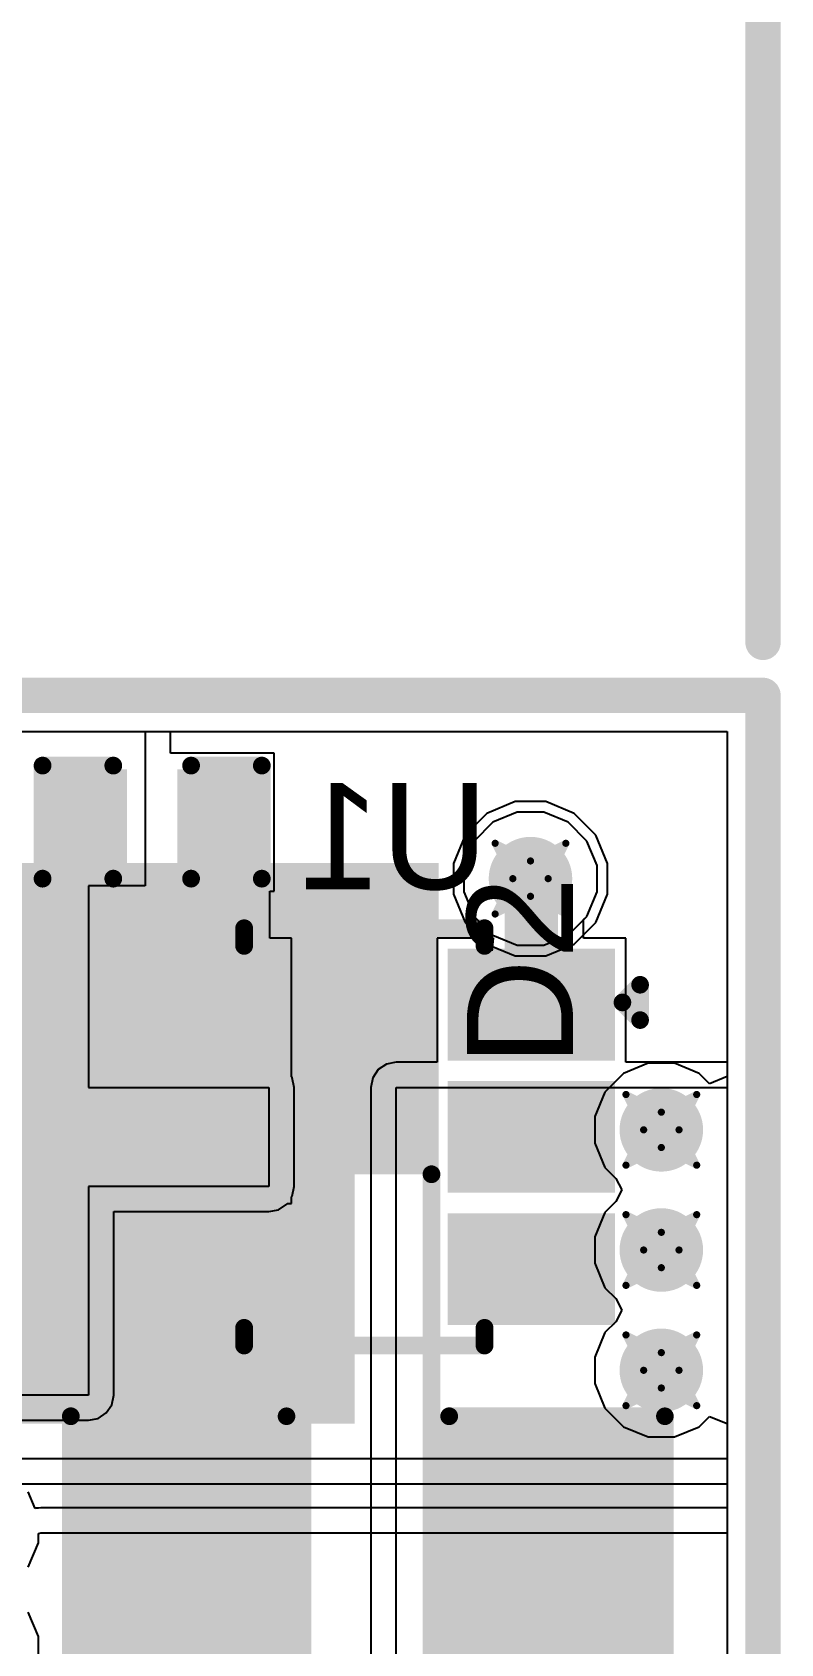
# Model space of a CAD drawing. Header units: inches. Extents: x -6 to 430, y 0 to 90.
# Drawn here: x 39.75 to 45.13, y 43.19 to 54.76 of the extents above; entities that cross this region are included whole.
import ezdxf

# ---------------------------------------------------------------- set-up
doc = ezdxf.new("R2010")
doc.units = ezdxf.units.IN
for name, color, linetype in [('Board_Outline', 56, 'Continuous'), ('Bottom Layer', 5, 'Continuous'), ('Bottom Overlay', 54, 'Continuous'), ('Bottom Paste', 16, 'Continuous'), ('Bottom Solder', 6, 'Continuous'), ('Drill Drawing', 1, 'Continuous'), ('Layer 1', 16, 'Continuous'), ('Layer 2', 76, 'Continuous'), ('Mechanical 1', 6, 'Continuous'), ('Top Layer', 1, 'Continuous'), ('Top Overlay', 2, 'Continuous'), ('Top Paste', 8, 'Continuous'), ('Top Solder', 216, 'Continuous'), ('Via Holes', 16, 'Continuous')]:
    doc.layers.add(name, color=color, linetype=linetype)
doc.styles.add('Arial', font='', dxfattribs={"height": 0.2})
doc.styles.get('Arial').set_extended_font_data('Arial')

msp = doc.modelspace()

# ---------------------------------------------------------------- hatches: boundary and pattern name
at = {"layer": 'Bottom Layer'}
for points in [[(40.37, 49.408), (40.37, 48.773), (39.913, 48.773), (39.913, 49.408)], [(41.31, 49.408), (41.31, 48.773), (40.853, 48.773), (40.853, 49.408)], [(41.435, 47.479), (40.435, 47.479), (40.435, 48.079), (41.435, 48.079)], [(43.835, 47.479), (42.835, 47.479), (42.835, 48.079), (43.835, 48.079)], [(41.435, 46.529), (40.435, 46.529), (40.435, 47.129), (41.435, 47.129)], [(43.835, 46.529), (42.835, 46.529), (42.835, 47.129), (43.835, 47.129)], [(41.435, 45.579), (40.435, 45.579), (40.435, 46.179), (41.435, 46.179)], [(43.835, 45.579), (42.835, 45.579), (42.835, 46.179), (43.835, 46.179)], [(40.129, 44.721), (41.653, 44.721), (41.653, 41.927), (40.129, 41.927)], [(42.669, 44.721), (44.193, 44.721), (44.193, 41.927), (42.669, 41.927)]]:
    msp.add_hatch(color=5, dxfattribs=at).paths.add_polyline_path(points)
h = msp.add_hatch(color=5, dxfattribs=at)
edge = h.paths.add_edge_path()
edge.add_arc((43.329, 48.684), 0.3, 0, 360)
h = msp.add_hatch(color=5, dxfattribs=at)
edge = h.paths.add_edge_path()
edge.add_arc((44.269, 46.88), 0.3, 0, 360)
h = msp.add_hatch(color=5, dxfattribs=at)
edge = h.paths.add_edge_path()
edge.add_arc((44.269, 46.017), 0.3, 0, 360)
h = msp.add_hatch(color=5, dxfattribs=at)
edge = h.paths.add_edge_path()
edge.add_arc((44.269, 45.153), 0.3, 0, 360)
at = {"layer": 'Bottom Paste'}
for points in [[(40.37, 49.408), (40.37, 48.773), (39.913, 48.773), (39.913, 49.408)], [(41.31, 49.408), (41.31, 48.773), (40.853, 48.773), (40.853, 49.408)], [(41.435, 47.479), (40.435, 47.479), (40.435, 48.079), (41.435, 48.079)], [(43.835, 47.479), (42.835, 47.479), (42.835, 48.079), (43.835, 48.079)], [(41.435, 46.529), (40.435, 46.529), (40.435, 47.129), (41.435, 47.129)], [(43.835, 46.529), (42.835, 46.529), (42.835, 47.129), (43.835, 47.129)], [(41.435, 45.579), (40.435, 45.579), (40.435, 46.179), (41.435, 46.179)], [(43.835, 45.579), (42.835, 45.579), (42.835, 46.179), (43.835, 46.179)], [(40.129, 44.721), (41.653, 44.721), (41.653, 41.927), (40.129, 41.927)], [(42.669, 44.721), (44.193, 44.721), (44.193, 41.927), (42.669, 41.927)]]:
    msp.add_hatch(color=16, dxfattribs=at).paths.add_polyline_path(points)
at = {"layer": 'Bottom Solder'}
for points in [[(40.43, 49.468), (40.43, 48.713), (39.853, 48.713), (39.853, 49.468)], [(41.37, 49.468), (41.37, 48.713), (40.793, 48.713), (40.793, 49.468)], [(41.537, 47.378), (40.334, 47.378), (40.334, 48.181), (41.537, 48.181)], [(43.937, 47.378), (42.734, 47.378), (42.734, 48.181), (43.937, 48.181)], [(41.537, 46.428), (40.334, 46.428), (40.334, 47.231), (41.537, 47.231)], [(43.937, 46.428), (42.734, 46.428), (42.734, 47.231), (43.937, 47.231)], [(41.537, 45.478), (40.334, 45.478), (40.334, 46.281), (41.537, 46.281)], [(43.937, 45.478), (42.734, 45.478), (42.734, 46.281), (43.937, 46.281)], [(40.027, 44.823), (41.754, 44.823), (41.754, 41.826), (40.027, 41.826)], [(42.567, 44.823), (44.294, 44.823), (44.294, 41.826), (42.567, 41.826)]]:
    msp.add_hatch(color=6, dxfattribs=at).paths.add_polyline_path(points)
at = {"layer": 'Layer 1'}
h = msp.add_hatch(color=16, dxfattribs=at)
edge = h.paths.add_edge_path()
edge.add_arc((43.329, 48.684), 0.3, 0, 360)
h = msp.add_hatch(color=16, dxfattribs=at)
edge = h.paths.add_edge_path()
edge.add_arc((44.269, 46.88), 0.3, 0, 360)
h = msp.add_hatch(color=16, dxfattribs=at)
edge = h.paths.add_edge_path()
edge.add_arc((44.269, 46.017), 0.3, 0, 360)
h = msp.add_hatch(color=16, dxfattribs=at)
edge = h.paths.add_edge_path()
edge.add_arc((44.269, 45.153), 0.3, 0, 360)
at = {"layer": 'Layer 2'}
h = msp.add_hatch(color=76, dxfattribs=at)
edge = h.paths.add_edge_path()
edge.add_arc((43.329, 48.684), 0.3, 0, 360)
h = msp.add_hatch(color=76, dxfattribs=at)
edge = h.paths.add_edge_path()
edge.add_arc((44.269, 46.88), 0.3, 0, 360)
h = msp.add_hatch(color=76, dxfattribs=at)
edge = h.paths.add_edge_path()
edge.add_arc((44.269, 46.017), 0.3, 0, 360)
h = msp.add_hatch(color=76, dxfattribs=at)
edge = h.paths.add_edge_path()
edge.add_arc((44.269, 45.153), 0.3, 0, 360)
at = {"layer": 'Top Layer'}
h = msp.add_hatch(color=1, dxfattribs=at)
edge = h.paths.add_edge_path()
edge.add_arc((43.329, 48.684), 0.3, 0, 360)
msp.add_hatch(color=1, dxfattribs=at).paths.add_polyline_path([(41.964, 44.871), (39.564, 44.871), (39.564, 47.671), (41.964, 47.671)])
h = msp.add_hatch(color=1, dxfattribs=at)
edge = h.paths.add_edge_path()
edge.add_arc((44.269, 46.88), 0.3, 0, 360)
h = msp.add_hatch(color=1, dxfattribs=at)
edge = h.paths.add_edge_path()
edge.add_arc((44.269, 46.017), 0.3, 0, 360)
h = msp.add_hatch(color=1, dxfattribs=at)
edge = h.paths.add_edge_path()
edge.add_arc((44.269, 45.153), 0.3, 0, 360)
at = {"layer": 'Top Overlay'}
for points in [[(42.415, 47.704), (42.415, 48.797), (39.418, 48.797), (39.418, 47.704)], [(42.669, 46.561), (42.669, 48.797), (42.008, 48.797), (42.008, 46.561)]]:
    msp.add_hatch(color=2, dxfattribs=at).paths.add_polyline_path(points)
at = {"layer": 'Top Paste'}
msp.add_hatch(color=8, dxfattribs=at).paths.add_polyline_path([(41.964, 44.871), (39.564, 44.871), (39.564, 47.671), (41.964, 47.671)])
at = {"layer": 'Top Solder'}
msp.add_hatch(color=216, dxfattribs=at).paths.add_polyline_path([(42.065, 44.769), (39.462, 44.769), (39.462, 47.772), (42.065, 47.772)])
at = {"layer": 'Via Holes'}
h = msp.add_hatch(color=7, dxfattribs=at)
edge = h.paths.add_edge_path()
edge.add_arc((43.329, 48.684), 0.15, 0, 360)
h = msp.add_hatch(color=7, dxfattribs=at)
edge = h.paths.add_edge_path()
edge.add_arc((44.269, 46.88), 0.15, 0, 360)
h = msp.add_hatch(color=7, dxfattribs=at)
edge = h.paths.add_edge_path()
edge.add_arc((44.269, 46.017), 0.15, 0, 360)
h = msp.add_hatch(color=7, dxfattribs=at)
edge = h.paths.add_edge_path()
edge.add_arc((44.269, 45.153), 0.15, 0, 360)

# ---------------------------------------------------------------- linework, layer by layer
at = {"layer": 'Board_Outline'}
for points in [[(0, 50, 0.254, 0.254, 0), (45, 50, 0.254, 0.254, 0)], [(45, 0, 0.254, 0.254, 0), (45, 50, 0.254, 0.254, 0)]]:
    msp.add_lwpolyline(points, format="xyseb", dxfattribs=at)
msp.add_lwpolyline([(44.936, 50, 0.127, 0.127, 1), (45.063, 50, 0.127, 0.127, 1)], format="xyseb", close=True, dxfattribs=at)
msp.add_lwpolyline([(44.936, 50, 0.127, 0.127, 1), (45.063, 50, 0.127, 0.127, 1)], format="xyseb", close=True, dxfattribs=at)
at = {"layer": 'Bottom Layer'}
for p, q in [((38.046, 49.741), (40.561, 49.741)), ((40.561, 49.741), (40.561, 48.633)), ((40.742, 49.585), (40.742, 49.741)), ((40.742, 49.741), (44.741, 49.741)), ((44.741, 49.741), (44.741, 47.366)), ((41.488, 49.585), (40.742, 49.585)), ((41.488, 48.595), (41.488, 49.585)), ((43.059, 49.089), (42.924, 48.954)), ((43.234, 49.161), (43.059, 49.089)), ((43.424, 49.161), (43.234, 49.161)), ((43.6, 49.089), (43.424, 49.161)), ((43.734, 48.954), (43.6, 49.089)), ((42.924, 48.954), (42.851, 48.779)), ((43.807, 48.779), (43.734, 48.954)), ((42.851, 48.779), (42.851, 48.589)), ((43.807, 48.589), (43.807, 48.779)), ((40.561, 48.633), (40.154, 48.633)), ((40.154, 48.633), (40.154, 47.185)), ((41.457, 48.257), (41.457, 48.595)), ((41.457, 48.595), (41.488, 48.595)), ((42.851, 48.589), (42.924, 48.413)), ((43.734, 48.413), (43.807, 48.589)), ((42.924, 48.413), (42.953, 48.384)), ((42.953, 48.384), (42.943, 48.257)), ((43.711, 48.39), (43.734, 48.413)), ((43.711, 48.257), (43.711, 48.39)), ((41.613, 48.257), (41.457, 48.257)), ((41.613, 47.26), (41.613, 48.257)), ((42.943, 48.257), (42.658, 48.257)), ((42.658, 48.257), (42.658, 47.366)), ((44.013, 48.257), (43.711, 48.257)), ((44.013, 47.366), (44.013, 48.257)), ((42.295, 47.352), (42.236, 47.313)), ((42.364, 47.366), (42.295, 47.352)), ((42.658, 47.366), (42.364, 47.366)), ((44.741, 47.366), (44.013, 47.366)), ((41.617, 47.254), (41.613, 47.26)), ((41.631, 47.185), (41.617, 47.254)), ((42.197, 47.254), (42.183, 47.185)), ((42.236, 47.313), (42.197, 47.254)), ((40.154, 47.185), (41.45, 47.185)), ((41.45, 47.185), (41.45, 46.474)), ((41.631, 46.474), (41.631, 47.185)), ((42.183, 47.185), (42.183, 41.775)), ((42.364, 41.775), (42.364, 47.185)), ((42.364, 47.185), (44.741, 47.185)), ((44.741, 47.185), (44.741, 41.775)), ((41.45, 46.474), (40.154, 46.474)), ((40.154, 46.474), (40.154, 44.975)), ((41.617, 46.404), (41.631, 46.474)), ((41.45, 46.293), (41.519, 46.306)), ((41.519, 46.306), (41.578, 46.346)), ((41.578, 46.346), (41.582, 46.352)), ((41.582, 46.352), (41.613, 46.352)), ((41.613, 46.399), (41.617, 46.404)), ((41.613, 46.352), (41.613, 46.399)), ((40.335, 44.975), (40.335, 46.293)), ((40.335, 46.293), (41.45, 46.293)), ((40.154, 44.975), (38.046, 44.975)), ((40.322, 44.906), (40.335, 44.975)), ((38.046, 44.794), (40.154, 44.794)), ((40.154, 44.794), (40.224, 44.808)), ((40.224, 44.808), (40.282, 44.847)), ((40.282, 44.847), (40.322, 44.906))]:
    msp.add_line(p, q, dxfattribs=at)
for points in [[(41.081, 47.779, 0.381, 0.381, 0), (41.081, 49.09, 0.381, 0.381, 0)], [(43.329, 48.684, 0.381, 0.381, 0), (43.335, 48.684, 0.381, 0.381, 0)], [(43.335, 47.779, 0.381, 0.381, 0), (43.335, 48.684, 0.381, 0.381, 0)], [(40.935, 47.779, 0.381, 0.381, 0), (41.081, 47.779, 0.381, 0.381, 0)]]:
    msp.add_lwpolyline(points, format="xyseb", dxfattribs=at)
for points in [[(40.986, 49.09, 0.191, 0.191, 1), (41.177, 49.09, 0.191, 0.191, 1)], [(43.234, 48.684, 0.191, 0.191, 1), (43.424, 48.684, 0.191, 0.191, 1)], [(43.24, 48.684, 0.191, 0.191, 1), (43.431, 48.684, 0.191, 0.191, 1)], [(43.24, 48.684, 0.191, 0.191, 1), (43.431, 48.684, 0.191, 0.191, 1)], [(40.84, 47.779, 0.191, 0.191, 1), (41.031, 47.779, 0.191, 0.191, 1)], [(40.986, 47.779, 0.191, 0.191, 1), (41.177, 47.779, 0.191, 0.191, 1)], [(40.986, 47.779, 0.191, 0.191, 1), (41.177, 47.779, 0.191, 0.191, 1)], [(43.24, 47.779, 0.191, 0.191, 1), (43.431, 47.779, 0.191, 0.191, 1)]]:
    msp.add_lwpolyline(points, format="xyseb", close=True, dxfattribs=at)
at = {"layer": 'Bottom Overlay'}
for points in [[(39.824, 49.496, 0.127, 0.127, 0), (40.332, 49.496, 0.127, 0.127, 0)], [(39.824, 48.684, 0.127, 0.127, 0), (39.824, 49.496, 0.127, 0.127, 0)], [(40.891, 49.496, 0.127, 0.127, 0), (41.399, 49.496, 0.127, 0.127, 0)], [(41.399, 48.684, 0.127, 0.127, 0), (41.399, 49.496, 0.127, 0.127, 0)], [(39.824, 48.684, 0.127, 0.127, 0), (40.332, 48.684, 0.127, 0.127, 0)], [(40.891, 48.684, 0.127, 0.127, 0), (41.399, 48.684, 0.127, 0.127, 0)], [(41.272, 48.328, 0.127, 0.127, 0), (42.999, 48.328, 0.127, 0.127, 0)], [(41.272, 48.201, 0.127, 0.127, 0), (41.272, 48.328, 0.127, 0.127, 0)], [(42.999, 48.201, 0.127, 0.127, 0), (42.999, 48.328, 0.127, 0.127, 0)], [(43.99, 47.795, 0.127, 0.127, 0), (44.117, 47.922, 0.127, 0.127, 0)], [(44.117, 47.668, 0.127, 0.127, 0), (44.117, 47.922, 0.127, 0.127, 0)], [(43.99, 47.795, 0.127, 0.127, 0), (44.117, 47.668, 0.127, 0.127, 0)], [(41.272, 45.331, 0.127, 0.127, 0), (41.272, 45.458, 0.127, 0.127, 0)], [(42.999, 45.331, 0.127, 0.127, 0), (42.999, 45.458, 0.127, 0.127, 0)], [(41.272, 45.331, 0.127, 0.127, 0), (42.999, 45.331, 0.127, 0.127, 0)], [(40.027, 41.826, 0.127, 0.127, 0), (40.027, 44.823, 0.127, 0.127, 0)], [(40.027, 44.823, 0.127, 0.127, 0), (41.577, 44.823, 0.127, 0.127, 0)], [(42.745, 44.823, 0.127, 0.127, 0), (44.294, 44.823, 0.127, 0.127, 0)], [(44.294, 41.826, 0.127, 0.127, 0), (44.294, 44.823, 0.127, 0.127, 0)]]:
    msp.add_lwpolyline(points, format="xyseb", dxfattribs=at)
for points in [[(39.792, 49.496, 0.0635, 0.0635, 1), (39.856, 49.496, 0.0635, 0.0635, 1)], [(39.792, 49.496, 0.0635, 0.0635, 1), (39.856, 49.496, 0.0635, 0.0635, 1)], [(40.3, 49.496, 0.0635, 0.0635, 1), (40.364, 49.496, 0.0635, 0.0635, 1)], [(40.859, 49.496, 0.0635, 0.0635, 1), (40.923, 49.496, 0.0635, 0.0635, 1)], [(41.367, 49.496, 0.0635, 0.0635, 1), (41.431, 49.496, 0.0635, 0.0635, 1)], [(41.367, 49.496, 0.0635, 0.0635, 1), (41.431, 49.496, 0.0635, 0.0635, 1)], [(39.792, 48.684, 0.0635, 0.0635, 1), (39.856, 48.684, 0.0635, 0.0635, 1)], [(39.792, 48.684, 0.0635, 0.0635, 1), (39.856, 48.684, 0.0635, 0.0635, 1)], [(40.3, 48.684, 0.0635, 0.0635, 1), (40.364, 48.684, 0.0635, 0.0635, 1)], [(40.859, 48.684, 0.0635, 0.0635, 1), (40.923, 48.684, 0.0635, 0.0635, 1)], [(41.367, 48.684, 0.0635, 0.0635, 1), (41.431, 48.684, 0.0635, 0.0635, 1)], [(41.367, 48.684, 0.0635, 0.0635, 1), (41.431, 48.684, 0.0635, 0.0635, 1)], [(41.24, 48.328, 0.0635, 0.0635, 1), (41.304, 48.328, 0.0635, 0.0635, 1)], [(41.24, 48.328, 0.0635, 0.0635, 1), (41.304, 48.328, 0.0635, 0.0635, 1)], [(42.967, 48.328, 0.0635, 0.0635, 1), (43.031, 48.328, 0.0635, 0.0635, 1)], [(42.967, 48.328, 0.0635, 0.0635, 1), (43.031, 48.328, 0.0635, 0.0635, 1)], [(41.24, 48.201, 0.0635, 0.0635, 1), (41.304, 48.201, 0.0635, 0.0635, 1)], [(42.967, 48.201, 0.0635, 0.0635, 1), (43.031, 48.201, 0.0635, 0.0635, 1)], [(44.085, 47.922, 0.0635, 0.0635, 1), (44.148, 47.922, 0.0635, 0.0635, 1)], [(44.085, 47.922, 0.0635, 0.0635, 1), (44.148, 47.922, 0.0635, 0.0635, 1)], [(43.958, 47.795, 0.0635, 0.0635, 1), (44.021, 47.795, 0.0635, 0.0635, 1)], [(43.958, 47.795, 0.0635, 0.0635, 1), (44.021, 47.795, 0.0635, 0.0635, 1)], [(44.085, 47.668, 0.0635, 0.0635, 1), (44.148, 47.668, 0.0635, 0.0635, 1)], [(44.085, 47.668, 0.0635, 0.0635, 1), (44.148, 47.668, 0.0635, 0.0635, 1)], [(41.24, 45.458, 0.0635, 0.0635, 1), (41.304, 45.458, 0.0635, 0.0635, 1)], [(42.967, 45.458, 0.0635, 0.0635, 1), (43.031, 45.458, 0.0635, 0.0635, 1)], [(41.24, 45.331, 0.0635, 0.0635, 1), (41.304, 45.331, 0.0635, 0.0635, 1)], [(41.24, 45.331, 0.0635, 0.0635, 1), (41.304, 45.331, 0.0635, 0.0635, 1)], [(42.967, 45.331, 0.0635, 0.0635, 1), (43.031, 45.331, 0.0635, 0.0635, 1)], [(42.967, 45.331, 0.0635, 0.0635, 1), (43.031, 45.331, 0.0635, 0.0635, 1)], [(39.995, 44.823, 0.0635, 0.0635, 1), (40.059, 44.823, 0.0635, 0.0635, 1)], [(39.995, 44.823, 0.0635, 0.0635, 1), (40.059, 44.823, 0.0635, 0.0635, 1)], [(41.545, 44.823, 0.0635, 0.0635, 1), (41.608, 44.823, 0.0635, 0.0635, 1)], [(42.713, 44.823, 0.0635, 0.0635, 1), (42.777, 44.823, 0.0635, 0.0635, 1)], [(44.263, 44.823, 0.0635, 0.0635, 1), (44.326, 44.823, 0.0635, 0.0635, 1)], [(44.263, 44.823, 0.0635, 0.0635, 1), (44.326, 44.823, 0.0635, 0.0635, 1)]]:
    msp.add_lwpolyline(points, format="xyseb", close=True, dxfattribs=at)
at = {"layer": 'Drill Drawing'}
for points in [[(43.075, 48.938, 0.0508, 0.0508, 0), (43.329, 48.811, 0.0508, 0.0508, 0)], [(43.075, 48.938, 0.0508, 0.0508, 0), (43.202, 48.684, 0.0508, 0.0508, 0)], [(43.329, 48.811, 0.0508, 0.0508, 0), (43.583, 48.938, 0.0508, 0.0508, 0)], [(43.456, 48.684, 0.0508, 0.0508, 0), (43.583, 48.938, 0.0508, 0.0508, 0)], [(43.075, 48.43, 0.0508, 0.0508, 0), (43.202, 48.684, 0.0508, 0.0508, 0)], [(43.456, 48.684, 0.0508, 0.0508, 0), (43.583, 48.43, 0.0508, 0.0508, 0)], [(43.075, 48.43, 0.0508, 0.0508, 0), (43.329, 48.557, 0.0508, 0.0508, 0)], [(43.329, 48.557, 0.0508, 0.0508, 0), (43.583, 48.43, 0.0508, 0.0508, 0)], [(44.015, 47.134, 0.0508, 0.0508, 0), (44.269, 47.007, 0.0508, 0.0508, 0)], [(44.015, 47.134, 0.0508, 0.0508, 0), (44.142, 46.88, 0.0508, 0.0508, 0)], [(44.269, 47.007, 0.0508, 0.0508, 0), (44.523, 47.134, 0.0508, 0.0508, 0)], [(44.396, 46.88, 0.0508, 0.0508, 0), (44.523, 47.134, 0.0508, 0.0508, 0)], [(44.015, 46.626, 0.0508, 0.0508, 0), (44.142, 46.88, 0.0508, 0.0508, 0)], [(44.396, 46.88, 0.0508, 0.0508, 0), (44.523, 46.626, 0.0508, 0.0508, 0)], [(44.015, 46.626, 0.0508, 0.0508, 0), (44.269, 46.753, 0.0508, 0.0508, 0)], [(44.269, 46.753, 0.0508, 0.0508, 0), (44.523, 46.626, 0.0508, 0.0508, 0)], [(44.015, 46.271, 0.0508, 0.0508, 0), (44.269, 46.144, 0.0508, 0.0508, 0)], [(44.015, 46.271, 0.0508, 0.0508, 0), (44.142, 46.017, 0.0508, 0.0508, 0)], [(44.269, 46.144, 0.0508, 0.0508, 0), (44.523, 46.271, 0.0508, 0.0508, 0)], [(44.396, 46.017, 0.0508, 0.0508, 0), (44.523, 46.271, 0.0508, 0.0508, 0)], [(44.015, 45.763, 0.0508, 0.0508, 0), (44.142, 46.017, 0.0508, 0.0508, 0)], [(44.396, 46.017, 0.0508, 0.0508, 0), (44.523, 45.763, 0.0508, 0.0508, 0)], [(44.015, 45.763, 0.0508, 0.0508, 0), (44.269, 45.89, 0.0508, 0.0508, 0)], [(44.269, 45.89, 0.0508, 0.0508, 0), (44.523, 45.763, 0.0508, 0.0508, 0)], [(44.015, 45.407, 0.0508, 0.0508, 0), (44.269, 45.28, 0.0508, 0.0508, 0)], [(44.015, 45.407, 0.0508, 0.0508, 0), (44.142, 45.153, 0.0508, 0.0508, 0)], [(44.269, 45.28, 0.0508, 0.0508, 0), (44.523, 45.407, 0.0508, 0.0508, 0)], [(44.396, 45.153, 0.0508, 0.0508, 0), (44.523, 45.407, 0.0508, 0.0508, 0)], [(44.015, 44.899, 0.0508, 0.0508, 0), (44.142, 45.153, 0.0508, 0.0508, 0)], [(44.396, 45.153, 0.0508, 0.0508, 0), (44.523, 44.899, 0.0508, 0.0508, 0)], [(44.015, 44.899, 0.0508, 0.0508, 0), (44.269, 45.026, 0.0508, 0.0508, 0)], [(44.269, 45.026, 0.0508, 0.0508, 0), (44.523, 44.899, 0.0508, 0.0508, 0)]]:
    msp.add_lwpolyline(points, format="xyseb", dxfattribs=at)
for points in [[(43.062, 48.938, 0.0254, 0.0254, 1), (43.088, 48.938, 0.0254, 0.0254, 1)], [(43.062, 48.938, 0.0254, 0.0254, 1), (43.088, 48.938, 0.0254, 0.0254, 1)], [(43.57, 48.938, 0.0254, 0.0254, 1), (43.596, 48.938, 0.0254, 0.0254, 1)], [(43.57, 48.938, 0.0254, 0.0254, 1), (43.596, 48.938, 0.0254, 0.0254, 1)], [(43.316, 48.811, 0.0254, 0.0254, 1), (43.342, 48.811, 0.0254, 0.0254, 1)], [(43.316, 48.811, 0.0254, 0.0254, 1), (43.342, 48.811, 0.0254, 0.0254, 1)], [(43.189, 48.684, 0.0254, 0.0254, 1), (43.215, 48.684, 0.0254, 0.0254, 1)], [(43.189, 48.684, 0.0254, 0.0254, 1), (43.215, 48.684, 0.0254, 0.0254, 1)], [(43.443, 48.684, 0.0254, 0.0254, 1), (43.469, 48.684, 0.0254, 0.0254, 1)], [(43.443, 48.684, 0.0254, 0.0254, 1), (43.469, 48.684, 0.0254, 0.0254, 1)], [(43.316, 48.557, 0.0254, 0.0254, 1), (43.342, 48.557, 0.0254, 0.0254, 1)], [(43.316, 48.557, 0.0254, 0.0254, 1), (43.342, 48.557, 0.0254, 0.0254, 1)], [(43.062, 48.43, 0.0254, 0.0254, 1), (43.088, 48.43, 0.0254, 0.0254, 1)], [(43.062, 48.43, 0.0254, 0.0254, 1), (43.088, 48.43, 0.0254, 0.0254, 1)], [(43.57, 48.43, 0.0254, 0.0254, 1), (43.596, 48.43, 0.0254, 0.0254, 1)], [(43.57, 48.43, 0.0254, 0.0254, 1), (43.596, 48.43, 0.0254, 0.0254, 1)], [(44.002, 47.134, 0.0254, 0.0254, 1), (44.028, 47.134, 0.0254, 0.0254, 1)], [(44.002, 47.134, 0.0254, 0.0254, 1), (44.028, 47.134, 0.0254, 0.0254, 1)], [(44.51, 47.134, 0.0254, 0.0254, 1), (44.536, 47.134, 0.0254, 0.0254, 1)], [(44.51, 47.134, 0.0254, 0.0254, 1), (44.536, 47.134, 0.0254, 0.0254, 1)], [(44.256, 47.007, 0.0254, 0.0254, 1), (44.282, 47.007, 0.0254, 0.0254, 1)], [(44.256, 47.007, 0.0254, 0.0254, 1), (44.282, 47.007, 0.0254, 0.0254, 1)], [(44.129, 46.88, 0.0254, 0.0254, 1), (44.155, 46.88, 0.0254, 0.0254, 1)], [(44.129, 46.88, 0.0254, 0.0254, 1), (44.155, 46.88, 0.0254, 0.0254, 1)], [(44.383, 46.88, 0.0254, 0.0254, 1), (44.409, 46.88, 0.0254, 0.0254, 1)], [(44.383, 46.88, 0.0254, 0.0254, 1), (44.409, 46.88, 0.0254, 0.0254, 1)], [(44.256, 46.753, 0.0254, 0.0254, 1), (44.282, 46.753, 0.0254, 0.0254, 1)], [(44.256, 46.753, 0.0254, 0.0254, 1), (44.282, 46.753, 0.0254, 0.0254, 1)], [(44.002, 46.626, 0.0254, 0.0254, 1), (44.028, 46.626, 0.0254, 0.0254, 1)], [(44.002, 46.626, 0.0254, 0.0254, 1), (44.028, 46.626, 0.0254, 0.0254, 1)], [(44.51, 46.626, 0.0254, 0.0254, 1), (44.536, 46.626, 0.0254, 0.0254, 1)], [(44.51, 46.626, 0.0254, 0.0254, 1), (44.536, 46.626, 0.0254, 0.0254, 1)], [(44.002, 46.271, 0.0254, 0.0254, 1), (44.028, 46.271, 0.0254, 0.0254, 1)], [(44.002, 46.271, 0.0254, 0.0254, 1), (44.028, 46.271, 0.0254, 0.0254, 1)], [(44.51, 46.271, 0.0254, 0.0254, 1), (44.536, 46.271, 0.0254, 0.0254, 1)], [(44.51, 46.271, 0.0254, 0.0254, 1), (44.536, 46.271, 0.0254, 0.0254, 1)], [(44.256, 46.144, 0.0254, 0.0254, 1), (44.282, 46.144, 0.0254, 0.0254, 1)], [(44.256, 46.144, 0.0254, 0.0254, 1), (44.282, 46.144, 0.0254, 0.0254, 1)], [(44.129, 46.017, 0.0254, 0.0254, 1), (44.155, 46.017, 0.0254, 0.0254, 1)], [(44.129, 46.017, 0.0254, 0.0254, 1), (44.155, 46.017, 0.0254, 0.0254, 1)], [(44.383, 46.017, 0.0254, 0.0254, 1), (44.409, 46.017, 0.0254, 0.0254, 1)], [(44.383, 46.017, 0.0254, 0.0254, 1), (44.409, 46.017, 0.0254, 0.0254, 1)], [(44.256, 45.89, 0.0254, 0.0254, 1), (44.282, 45.89, 0.0254, 0.0254, 1)], [(44.256, 45.89, 0.0254, 0.0254, 1), (44.282, 45.89, 0.0254, 0.0254, 1)], [(44.002, 45.763, 0.0254, 0.0254, 1), (44.028, 45.763, 0.0254, 0.0254, 1)], [(44.002, 45.763, 0.0254, 0.0254, 1), (44.028, 45.763, 0.0254, 0.0254, 1)], [(44.51, 45.763, 0.0254, 0.0254, 1), (44.536, 45.763, 0.0254, 0.0254, 1)], [(44.51, 45.763, 0.0254, 0.0254, 1), (44.536, 45.763, 0.0254, 0.0254, 1)], [(44.002, 45.407, 0.0254, 0.0254, 1), (44.028, 45.407, 0.0254, 0.0254, 1)], [(44.002, 45.407, 0.0254, 0.0254, 1), (44.028, 45.407, 0.0254, 0.0254, 1)], [(44.51, 45.407, 0.0254, 0.0254, 1), (44.536, 45.407, 0.0254, 0.0254, 1)], [(44.51, 45.407, 0.0254, 0.0254, 1), (44.536, 45.407, 0.0254, 0.0254, 1)], [(44.256, 45.28, 0.0254, 0.0254, 1), (44.282, 45.28, 0.0254, 0.0254, 1)], [(44.256, 45.28, 0.0254, 0.0254, 1), (44.282, 45.28, 0.0254, 0.0254, 1)], [(44.129, 45.153, 0.0254, 0.0254, 1), (44.155, 45.153, 0.0254, 0.0254, 1)], [(44.129, 45.153, 0.0254, 0.0254, 1), (44.155, 45.153, 0.0254, 0.0254, 1)], [(44.383, 45.153, 0.0254, 0.0254, 1), (44.409, 45.153, 0.0254, 0.0254, 1)], [(44.383, 45.153, 0.0254, 0.0254, 1), (44.409, 45.153, 0.0254, 0.0254, 1)], [(44.256, 45.026, 0.0254, 0.0254, 1), (44.282, 45.026, 0.0254, 0.0254, 1)], [(44.256, 45.026, 0.0254, 0.0254, 1), (44.282, 45.026, 0.0254, 0.0254, 1)], [(44.002, 44.899, 0.0254, 0.0254, 1), (44.028, 44.899, 0.0254, 0.0254, 1)], [(44.002, 44.899, 0.0254, 0.0254, 1), (44.028, 44.899, 0.0254, 0.0254, 1)], [(44.51, 44.899, 0.0254, 0.0254, 1), (44.536, 44.899, 0.0254, 0.0254, 1)], [(44.51, 44.899, 0.0254, 0.0254, 1), (44.536, 44.899, 0.0254, 0.0254, 1)]]:
    msp.add_lwpolyline(points, format="xyseb", close=True, dxfattribs=at)
at = {"layer": 'Layer 1'}
for p, q in [((33.463, 49.741), (44.741, 49.741)), ((44.741, 49.741), (44.741, 47.263)), ((43.059, 49.089), (42.924, 48.954)), ((43.234, 49.161), (43.059, 49.089)), ((43.424, 49.161), (43.234, 49.161)), ((43.6, 49.089), (43.424, 49.161)), ((43.734, 48.954), (43.6, 49.089)), ((42.924, 48.954), (42.851, 48.779)), ((43.807, 48.779), (43.734, 48.954)), ((42.851, 48.779), (42.851, 48.589)), ((43.807, 48.589), (43.807, 48.779)), ((42.851, 48.589), (42.924, 48.413)), ((43.734, 48.413), (43.807, 48.589)), ((42.924, 48.413), (43.059, 48.279)), ((43.6, 48.279), (43.734, 48.413)), ((43.059, 48.279), (43.234, 48.206)), ((43.424, 48.206), (43.6, 48.279)), ((43.234, 48.206), (43.424, 48.206)), ((44.174, 47.358), (43.998, 47.285)), ((44.364, 47.358), (44.174, 47.358)), ((44.54, 47.285), (44.364, 47.358)), ((43.998, 47.285), (43.864, 47.151)), ((44.614, 47.211), (44.54, 47.285)), ((44.741, 47.263), (44.614, 47.211)), ((43.864, 47.151), (43.791, 46.975)), ((43.791, 46.975), (43.791, 46.785)), ((43.791, 46.785), (43.864, 46.61)), ((43.864, 46.61), (43.942, 46.531)), ((43.942, 46.531), (43.985, 46.448)), ((43.985, 46.448), (43.942, 46.365)), ((43.942, 46.365), (43.864, 46.287)), ((43.864, 46.287), (43.791, 46.112)), ((43.791, 46.112), (43.791, 45.922)), ((43.791, 45.922), (43.864, 45.746)), ((43.864, 45.746), (43.942, 45.668)), ((43.942, 45.668), (43.985, 45.585)), ((43.942, 45.502), (43.864, 45.424)), ((43.985, 45.585), (43.942, 45.502)), ((43.864, 45.424), (43.791, 45.248)), ((43.791, 45.248), (43.791, 45.058)), ((43.791, 45.058), (43.864, 44.882)), ((43.864, 44.882), (43.998, 44.748)), ((44.54, 44.748), (44.614, 44.822)), ((44.614, 44.822), (44.741, 44.77)), ((43.998, 44.748), (44.174, 44.675)), ((44.174, 44.675), (44.364, 44.675)), ((44.364, 44.675), (44.54, 44.748)), ((44.741, 44.77), (44.741, 41.447))]:
    msp.add_line(p, q, dxfattribs=at)
at = {"layer": 'Layer 2'}
for p, q in [((0.259, 49.741), (44.741, 49.741)), ((44.741, 49.741), (44.741, 47.263)), ((44.174, 47.358), (43.998, 47.285)), ((44.364, 47.358), (44.174, 47.358)), ((44.54, 47.285), (44.364, 47.358)), ((43.998, 47.285), (43.864, 47.151)), ((44.614, 47.211), (44.54, 47.285)), ((44.741, 47.263), (44.614, 47.211)), ((43.864, 47.151), (43.791, 46.975)), ((43.791, 46.975), (43.791, 46.785)), ((43.791, 46.785), (43.864, 46.61)), ((43.864, 46.61), (43.942, 46.531)), ((43.942, 46.531), (43.985, 46.448)), ((43.985, 46.448), (43.942, 46.365)), ((43.942, 46.365), (43.864, 46.287)), ((43.864, 46.287), (43.791, 46.112)), ((43.791, 46.112), (43.791, 45.922)), ((43.791, 45.922), (43.864, 45.746)), ((43.864, 45.746), (43.942, 45.668)), ((43.942, 45.668), (43.985, 45.585)), ((43.942, 45.502), (43.864, 45.424)), ((43.985, 45.585), (43.942, 45.502)), ((43.864, 45.424), (43.791, 45.248)), ((43.791, 45.248), (43.791, 45.058)), ((43.791, 45.058), (43.864, 44.882)), ((43.864, 44.882), (43.998, 44.748)), ((44.54, 44.748), (44.614, 44.822)), ((44.614, 44.822), (44.741, 44.77)), ((43.998, 44.748), (44.174, 44.675)), ((44.174, 44.675), (44.364, 44.675)), ((44.364, 44.675), (44.54, 44.748)), ((44.741, 44.77), (44.741, 44.166)), ((39.771, 44.161), (39.721, 44.281)), ((39.776, 44.162), (39.771, 44.161)), ((39.794, 44.162), (39.776, 44.162)), ((39.812, 44.166), (39.794, 44.162)), ((44.741, 44.166), (39.812, 44.166)), ((39.794, 43.981), (39.812, 43.985)), ((39.794, 43.915), (39.794, 43.981)), ((39.794, 43.981), (39.794, 43.981)), ((39.812, 43.985), (44.741, 43.985)), ((44.741, 43.985), (44.741, 9.695)), ((39.721, 43.739), (39.794, 43.915)), ((39.794, 43.241), (39.721, 43.417)), ((39.794, 43.051), (39.794, 43.241))]:
    msp.add_line(p, q, dxfattribs=at)
at = {"layer": 'Mechanical 1'}
msp.add_lwpolyline([(45, 50.381, 0.254, 0.254, 0), (45, 65.956, 0.254, 0.254, 0)], format="xyseb", dxfattribs=at)
msp.add_lwpolyline([(44.936, 50.381, 0.127, 0.127, 1), (45.063, 50.381, 0.127, 0.127, 1)], format="xyseb", close=True, dxfattribs=at)
at = {"layer": 'Top Layer'}
for p, q in [((34.084, 49.741), (44.741, 49.741)), ((44.741, 49.741), (44.741, 44.518)), ((43.219, 49.238), (43.015, 49.153)), ((43.439, 49.238), (43.219, 49.238)), ((43.643, 49.153), (43.439, 49.238)), ((43.015, 49.153), (42.86, 48.997)), ((43.799, 48.997), (43.643, 49.153)), ((42.86, 48.997), (42.775, 48.794)), ((43.883, 48.794), (43.799, 48.997)), ((42.775, 48.794), (42.775, 48.573)), ((43.883, 48.573), (43.883, 48.794)), ((42.775, 48.573), (42.86, 48.37)), ((43.799, 48.37), (43.883, 48.573)), ((42.86, 48.37), (43.015, 48.214)), ((43.643, 48.214), (43.799, 48.37)), ((43.015, 48.214), (43.219, 48.13)), ((43.439, 48.13), (43.643, 48.214)), ((43.219, 48.13), (43.439, 48.13)), ((44.741, 44.518), (34.084, 44.518)), ((34.084, 44.337), (44.741, 44.337)), ((44.741, 44.337), (44.741, 41.447))]:
    msp.add_line(p, q, dxfattribs=at)
at = {"layer": 'Top Overlay'}
msp.add_lwpolyline([(42.618, 41.761, 0.127, 0.127, 0), (42.618, 46.561, 0.127, 0.127, 0)], format="xyseb", dxfattribs=at)
msp.add_lwpolyline([(42.586, 46.561, 0.0635, 0.0635, 1), (42.65, 46.561, 0.0635, 0.0635, 1)], format="xyseb", close=True, dxfattribs=at)

# ---------------------------------------------------------------- texts
at = {"layer": 'Bottom Overlay', "style": 'Arial', "text_generation_flag": 2}
msp.add_text('U1', height=0.762, dxfattribs=at).set_placement((43.024, 48.608))
at = {"layer": 'Top Overlay', "style": 'Arial'}
msp.add_text('D2', height=0.762, rotation=90, dxfattribs=at).set_placement((43.634, 47.338))

doc.saveas('drawing.dxf')
